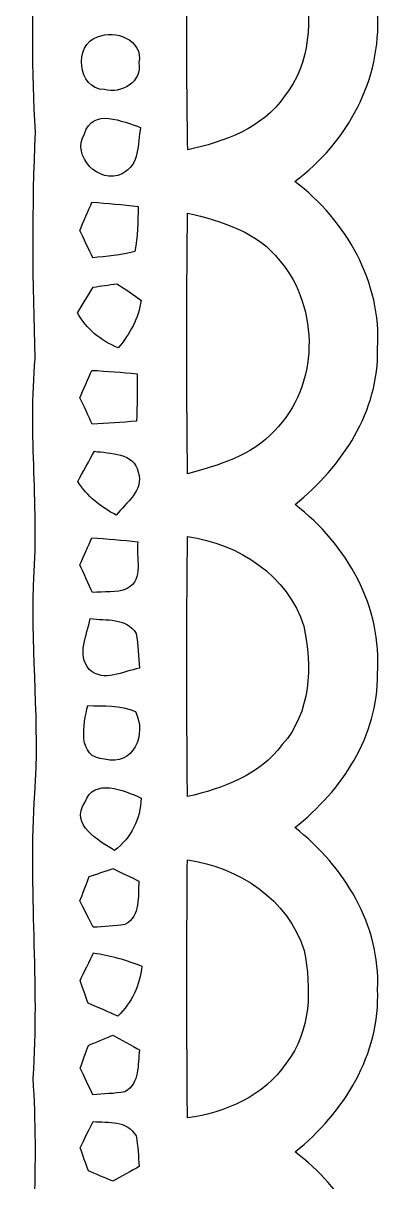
# Model space of a CAD drawing. Header units: centimetres. Extents: x -7.3 to 7.4, y -12.7 to 12.7.
# Drawn here: x 1.195 to 2.523, y -0.123 to 4.021 of the extents above; entities that cross this region are included whole.
import ezdxf

# ---------------------------------------------------------------- set-up
doc = ezdxf.new("R2010")
doc.units = ezdxf.units.CM
doc.header["$MEASUREMENT"] = 0
doc.layers.add('Camada 1', color=7, linetype='Continuous')

msp = doc.modelspace()

# ---------------------------------------------------------------- linework, layer by layer
at = {"layer": 'Camada 1', "color": 156}
for points, knots in [([(2.05246, 12.61463), (2.12302, 12.61709), (2.19604, 12.62873), (2.26625, 12.61109), (2.26625, 12.61109), (2.48284, 12.39872), (2.52341, 12.03713), (2.37313, 11.77607), (2.37313, 11.77607), (2.32163, 11.68752), (2.24508, 11.61768), (2.16992, 11.54923), (2.16992, 11.54923), (2.33856, 11.4053), (2.47297, 11.20034), (2.46133, 10.97033), (2.46133, 10.97033), (2.47614, 10.7375), (2.33927, 10.53147), (2.16923, 10.38612), (2.16923, 10.38612), (2.34492, 10.2489), (2.47332, 10.039), (2.46167, 9.80969), (2.46167, 9.80969), (2.47332, 9.57862), (2.3382, 9.37471), (2.17099, 9.2283), (2.17099, 9.2283), (2.33997, 9.09637), (2.46486, 8.89705), (2.46167, 8.67727), (2.46167, 8.67727), (2.47721, 8.44161), (2.35162, 8.21654), (2.16605, 8.07755), (2.16605, 8.07755), (2.35162, 7.93855), (2.4786, 7.71384), (2.46133, 7.47747), (2.46133, 7.47747), (2.46627, 7.25557), (2.33574, 7.05838), (2.16746, 6.92396), (2.16746, 6.92396), (2.35162, 6.77932), (2.48072, 6.55496), (2.46133, 6.31506), (2.46133, 6.31506), (2.4645, 6.09316), (2.3315, 5.89986), (2.1657, 5.76438), (2.1657, 5.76438), (2.34456, 5.62892), (2.47297, 5.41619), (2.46167, 5.18653), (2.46167, 5.18653), (2.47085, 4.95864), (2.34385, 4.74661), (2.16746, 4.6101), (2.16746, 4.6101), (2.33574, 4.47604), (2.46486, 4.27848), (2.46133, 4.05659), (2.46133, 4.05659), (2.47721, 3.82093), (2.35338, 3.59339), (2.1657, 3.45546), (2.1657, 3.45546), (2.34984, 3.31576), (2.47721, 3.0935), (2.46167, 2.85784), (2.46167, 2.85784), (2.46768, 2.63348), (2.33539, 2.43557), (2.16675, 2.29941), (2.16675, 2.29941), (2.35267, 2.15759), (2.48002, 1.93145), (2.46133, 1.69298), (2.46133, 1.69298), (2.46415, 1.47214), (2.33432, 1.27669), (2.16605, 1.14406), (2.16605, 1.14406), (2.34244, 1.00576), (2.47297, 0.79516), (2.46167, 0.56479), (2.46167, 0.56479), (2.47227, 0.33372), (2.34138, 0.12417), (2.16675, -0.01622), (2.16675, -0.01622), (2.3382, -0.14534), (2.46379, -0.34571), (2.46133, -0.56515), (2.46133, -0.56515), (2.47755, -0.80115), (2.35408, -1.03046), (2.165, -1.16699), (2.165, -1.16699), (2.34879, -1.30668), (2.47755, -1.52788), (2.46133, -1.76318), (2.46133, -1.76318), (2.46839, -1.9879), (2.33539, -2.18722), (2.16675, -2.32409), (2.16675, -2.32409), (2.35162, -2.46556), (2.48002, -2.69027), (2.46097, -2.92805), (2.46097, -2.92805), (2.46591, -3.14995), (2.33291, -3.34432), (2.16746, -3.48014), (2.16746, -3.48014), (2.34244, -3.61738), (2.47227, -3.82729), (2.46133, -4.05589), (2.46133, -4.05589), (2.4719, -4.28519), (2.34562, -4.49967), (2.16605, -4.63515), (2.16605, -4.63515), (2.33469, -4.76815), (2.4645, -4.96605), (2.46133, -5.18724), (2.46133, -5.18724), (2.4786, -5.42395), (2.35303, -5.65185), (2.16641, -5.79154), (2.16641, -5.79154), (2.34914, -5.9309), (2.47721, -6.15068), (2.46133, -6.38562), (2.46133, -6.38562), (2.46803, -6.60681), (2.34032, -6.80473), (2.17452, -6.9409), (2.17452, -6.9409), (2.33327, -7.09012), (2.4719, -7.28591), (2.46167, -7.51451), (2.46167, -7.51451), (2.47791, -7.75017), (2.34244, -7.96042), (2.16675, -8.10472), (2.16675, -8.10472), (2.34456, -8.23841), (2.47049, -8.45043), (2.46133, -8.67762), (2.46133, -8.67762), (2.47368, -8.90798), (2.34456, -9.12035), (2.16782, -9.25865), (2.16782, -9.25865), (2.33432, -9.39129), (2.46308, -9.58778), (2.46097, -9.80687), (2.46097, -9.80687), (2.47931, -10.04429), (2.35513, -10.27465), (2.16605, -10.41364), (2.16605, -10.41364), (2.34667, -10.55441), (2.47755, -10.77136), (2.46133, -11.00666), (2.46133, -11.00666), (2.46873, -11.23068), (2.33856, -11.43212), (2.16887, -11.56828), (2.16887, -11.56828), (2.33715, -11.70693), (2.46944, -11.90871), (2.46133, -12.13485), (2.46133, -12.13485), (2.47402, -12.3257), (2.3869, -12.50631), (2.26094, -12.64496), (2.26094, -12.64496), (2.20027, -12.64391), (2.14029, -12.6432), (2.08033, -12.6425), (2.08033, -12.6425), (2.06233, -12.61251), (2.0447, -12.58252), (2.02742, -12.55323), (2.02742, -12.55323), (2.08915, -12.46433), (2.16923, -12.38391), (2.20098, -12.27807), (2.20098, -12.27807), (2.22603, -12.14754), (2.2225, -12.0015), (2.13995, -11.89107), (2.13995, -11.89107), (2.0634, -11.76619), (1.9191, -11.71117), (1.78223, -11.68435), (1.78223, -11.68435), (1.7727, -11.98738), (1.7928, -12.29147), (1.77236, -12.59416), (1.77236, -12.59416), (1.75965, -12.6051), (1.73389, -12.62698), (1.7212, -12.63791), (1.7212, -12.63791), (1.56703, -12.65378), (1.41145, -12.6425), (1.25694, -12.64038), (1.25694, -12.64038), (1.1952, -12.34439), (1.25659, -12.04277), (1.22977, -11.74467), (1.22977, -11.74467), (1.24388, -11.19328), (1.21567, -10.64119), (1.23789, -10.08944), (1.23789, -10.08944), (1.24919, -9.85378), (1.22096, -9.61884), (1.22943, -9.38354), (1.22943, -9.38354), (1.24424, -9.0551), (1.24388, -8.72596), (1.22943, -8.39752), (1.22943, -8.39752), (1.22943, -7.40974), (1.22943, -6.42196), (1.22907, -5.43418), (1.22907, -5.43418), (1.24919, -5.02284), (1.21038, -4.61081), (1.2393, -4.19946), (1.2393, -4.19946), (1.23331, -3.86997), (1.21849, -3.53976), (1.24001, -3.21027), (1.24001, -3.21027), (1.23225, -2.78694), (1.21954, -2.36326), (1.23718, -1.93993), (1.23718, -1.93993), (1.21038, -1.51694), (1.25095, -1.09361), (1.22943, -0.67098), (1.22943, -0.67098), (1.22202, -0.36442), (1.25095, -0.0582), (1.22943, 0.24765), (1.22943, 0.24765), (1.25411, 0.58702), (1.21179, 0.92638), (1.23577, 1.26576), (1.23577, 1.26576), (1.25377, 1.51377), (1.22273, 1.76142), (1.23048, 2.00907), (1.23048, 2.00907), (1.25165, 2.27999), (1.21214, 2.55128), (1.23684, 2.82222), (1.23684, 2.82222), (1.22872, 3.09209), (1.22485, 3.36196), (1.23825, 3.63185), (1.23825, 3.63185), (1.20967, 4.06752), (1.25482, 4.50391), (1.22943, 4.93959), (1.22943, 4.93959), (1.22977, 5.30506), (1.22555, 5.67124), (1.23718, 6.03673), (1.23718, 6.03673), (1.20931, 6.44594), (1.25341, 6.85553), (1.22943, 7.26439), (1.22943, 7.26439), (1.22731, 7.5124), (1.22836, 7.7604), (1.23895, 8.0084), (1.23895, 8.0084), (1.22414, 8.26698), (1.2259, 8.52628), (1.23966, 8.78487), (1.23966, 8.78487), (1.22485, 9.17186), (1.22485, 9.55921), (1.24001, 9.94621), (1.24001, 9.94621), (1.22731, 10.17093), (1.22519, 10.39565), (1.23754, 10.62037), (1.23754, 10.62037), (1.22307, 10.90189), (1.23155, 11.18376), (1.22907, 11.46527), (1.22907, 11.46527), (1.25411, 11.84875), (1.20156, 12.23433), (1.24989, 12.61638), (1.24989, 12.61638), (1.29928, 12.59769), (1.34902, 12.57793), (1.39982, 12.56136), (1.39982, 12.56136), (1.4097, 12.5363), (1.42945, 12.48692), (1.43968, 12.46187), (1.43968, 12.46187), (1.49048, 12.46504), (1.54164, 12.46857), (1.59315, 12.47245), (1.59315, 12.47245), (1.59737, 12.49538), (1.60619, 12.54125), (1.61079, 12.56417), (1.61079, 12.56417), (1.66546, 12.57229), (1.71979, 12.58287), (1.77482, 12.5931), (1.77482, 12.5931), (1.77482, 12.5931), (1.77765, 12.59381), (1.77765, 12.59381), (1.77765, 12.59381), (1.78505, 12.28019), (1.77587, 11.96692), (1.78293, 11.65365), (1.78293, 11.65365), (1.89371, 11.68611), (2.01153, 11.71998), (2.09161, 11.80888), (2.09161, 11.80888), (2.25248, 11.96551), (2.25777, 12.24773), (2.10996, 12.4153), (2.10996, 12.4153), (2.05527, 12.46893), (2.04927, 12.5423), (2.05246, 12.61463)], [0, 0, 0, 0, 0.0114943, 0.0114943, 0.0114943, 0.0114943, 0.0229885, 0.0229885, 0.0229885, 0.0229885, 0.0344828, 0.0344828, 0.0344828, 0.0344828, 0.045977, 0.045977, 0.045977, 0.045977, 0.0574713, 0.0574713, 0.0574713, 0.0574713, 0.0689655, 0.0689655, 0.0689655, 0.0689655, 0.0804598, 0.0804598, 0.0804598, 0.0804598, 0.091954, 0.091954, 0.091954, 0.091954, 0.1034483, 0.1034483, 0.1034483, 0.1034483, 0.1149425, 0.1149425, 0.1149425, 0.1149425, 0.1264368, 0.1264368, 0.1264368, 0.1264368, 0.137931, 0.137931, 0.137931, 0.137931, 0.1494253, 0.1494253, 0.1494253, 0.1494253, 0.1609195, 0.1609195, 0.1609195, 0.1609195, 0.1724138, 0.1724138, 0.1724138, 0.1724138, 0.183908, 0.183908, 0.183908, 0.183908, 0.1954023, 0.1954023, 0.1954023, 0.1954023, 0.2068966, 0.2068966, 0.2068966, 0.2068966, 0.2183908, 0.2183908, 0.2183908, 0.2183908, 0.2298851, 0.2298851, 0.2298851, 0.2298851, 0.2413793, 0.2413793, 0.2413793, 0.2413793, 0.2528736, 0.2528736, 0.2528736, 0.2528736, 0.2643678, 0.2643678, 0.2643678, 0.2643678, 0.2758621, 0.2758621, 0.2758621, 0.2758621, 0.2873563, 0.2873563, 0.2873563, 0.2873563, 0.2988506, 0.2988506, 0.2988506, 0.2988506, 0.3103448, 0.3103448, 0.3103448, 0.3103448, 0.3218391, 0.3218391, 0.3218391, 0.3218391, 0.3333333, 0.3333333, 0.3333333, 0.3333333, 0.3448276, 0.3448276, 0.3448276, 0.3448276, 0.3563218, 0.3563218, 0.3563218, 0.3563218, 0.3678161, 0.3678161, 0.3678161, 0.3678161, 0.3793103, 0.3793103, 0.3793103, 0.3793103, 0.3908046, 0.3908046, 0.3908046, 0.3908046, 0.4022989, 0.4022989, 0.4022989, 0.4022989, 0.4137931, 0.4137931, 0.4137931, 0.4137931, 0.4252874, 0.4252874, 0.4252874, 0.4252874, 0.4367816, 0.4367816, 0.4367816, 0.4367816, 0.4482759, 0.4482759, 0.4482759, 0.4482759, 0.4597701, 0.4597701, 0.4597701, 0.4597701, 0.4712644, 0.4712644, 0.4712644, 0.4712644, 0.4827586, 0.4827586, 0.4827586, 0.4827586, 0.4942529, 0.4942529, 0.4942529, 0.4942529, 0.5057471, 0.5057471, 0.5057471, 0.5057471, 0.5172414, 0.5172414, 0.5172414, 0.5172414, 0.5287356, 0.5287356, 0.5287356, 0.5287356, 0.5402299, 0.5402299, 0.5402299, 0.5402299, 0.5517241, 0.5517241, 0.5517241, 0.5517241, 0.5632184, 0.5632184, 0.5632184, 0.5632184, 0.5747126, 0.5747126, 0.5747126, 0.5747126, 0.5862069, 0.5862069, 0.5862069, 0.5862069, 0.5977011, 0.5977011, 0.5977011, 0.5977011, 0.6091954, 0.6091954, 0.6091954, 0.6091954, 0.6206897, 0.6206897, 0.6206897, 0.6206897, 0.6321839, 0.6321839, 0.6321839, 0.6321839, 0.6436782, 0.6436782, 0.6436782, 0.6436782, 0.6551724, 0.6551724, 0.6551724, 0.6551724, 0.6666667, 0.6666667, 0.6666667, 0.6666667, 0.6781609, 0.6781609, 0.6781609, 0.6781609, 0.6896552, 0.6896552, 0.6896552, 0.6896552, 0.7011494, 0.7011494, 0.7011494, 0.7011494, 0.7126437, 0.7126437, 0.7126437, 0.7126437, 0.7241379, 0.7241379, 0.7241379, 0.7241379, 0.7356322, 0.7356322, 0.7356322, 0.7356322, 0.7471264, 0.7471264, 0.7471264, 0.7471264, 0.7586207, 0.7586207, 0.7586207, 0.7586207, 0.7701149, 0.7701149, 0.7701149, 0.7701149, 0.7816092, 0.7816092, 0.7816092, 0.7816092, 0.7931034, 0.7931034, 0.7931034, 0.7931034, 0.8045977, 0.8045977, 0.8045977, 0.8045977, 0.816092, 0.816092, 0.816092, 0.816092, 0.8275862, 0.8275862, 0.8275862, 0.8275862, 0.8390805, 0.8390805, 0.8390805, 0.8390805, 0.8505747, 0.8505747, 0.8505747, 0.8505747, 0.862069, 0.862069, 0.862069, 0.862069, 0.8735632, 0.8735632, 0.8735632, 0.8735632, 0.8850575, 0.8850575, 0.8850575, 0.8850575, 0.8965517, 0.8965517, 0.8965517, 0.8965517, 0.908046, 0.908046, 0.908046, 0.908046, 0.9195402, 0.9195402, 0.9195402, 0.9195402, 0.9310345, 0.9310345, 0.9310345, 0.9310345, 0.9425287, 0.9425287, 0.9425287, 0.9425287, 0.954023, 0.954023, 0.954023, 0.954023, 0.9655172, 0.9655172, 0.9655172, 0.9655172, 0.9770115, 0.9770115, 0.9770115, 0.9770115, 1, 1, 1, 1]), ([(1.78257, 4.49826), (1.78257, 4.49826), (1.78257, 4.49826), (1.78257, 4.49826), (1.78257, 4.49826), (1.7794, 4.18816), (1.77835, 3.87809), (1.78328, 3.56799), (1.78328, 3.56799), (1.91276, 3.59728), (2.05139, 3.64455), (2.12865, 3.76025), (2.12865, 3.76025), (2.22462, 3.87597), (2.22849, 4.03859), (2.19709, 4.17865), (2.19709, 4.17865), (2.13783, 4.35856), (1.96249, 4.46758), (1.78257, 4.49826)], [0, 0, 0, 0, 0.1666667, 0.1666667, 0.1666667, 0.1666667, 0.3333333, 0.3333333, 0.3333333, 0.3333333, 0.5, 0.5, 0.5, 0.5, 0.6666667, 0.6666667, 0.6666667, 0.6666667, 1, 1, 1, 1]), ([(1.46085, 3.97191), (1.46085, 3.97191), (1.46085, 3.97191), (1.46085, 3.97191), (1.46085, 3.97191), (1.37442, 3.94616), (1.38818, 3.78388), (1.48554, 3.78388), (1.48554, 3.78388), (1.54445, 3.7659), (1.62243, 3.81282), (1.60867, 3.87984), (1.60867, 3.87984), (1.62594, 3.96027), (1.524, 4.00085), (1.46085, 3.97191)], [0, 0, 0, 0, 0.2, 0.2, 0.2, 0.2, 0.4, 0.4, 0.4, 0.4, 0.6, 0.6, 0.6, 0.6, 1, 1, 1, 1]), ([(1.41427, 3.62549), (1.41427, 3.62549), (1.41427, 3.62549), (1.41427, 3.62549), (1.41427, 3.62549), (1.36596, 3.54541), (1.46649, 3.44311), (1.54905, 3.48262), (1.54905, 3.48262), (1.6122, 3.51508), (1.60443, 3.58916), (1.61466, 3.64842), (1.61466, 3.64842), (1.55046, 3.66888), (1.44322, 3.72075), (1.41427, 3.62549)], [0, 0, 0, 0, 0.2, 0.2, 0.2, 0.2, 0.4, 0.4, 0.4, 0.4, 0.6, 0.6, 0.6, 0.6, 1, 1, 1, 1]), ([(1.4411, 3.38101), (1.4411, 3.38101), (1.4411, 3.38101), (1.4411, 3.38101), (1.4411, 3.38101), (1.43016, 3.35562), (1.40864, 3.30553), (1.3977, 3.28012), (1.3977, 3.28012), (1.40935, 3.25578), (1.43228, 3.2064), (1.44356, 3.18206), (1.44356, 3.18206), (1.49365, 3.18735), (1.54481, 3.19051), (1.59385, 3.20462), (1.59385, 3.20462), (1.60548, 3.25754), (1.60443, 3.31187), (1.60619, 3.36515), (1.60619, 3.36515), (1.55117, 3.37219), (1.49613, 3.3775), (1.4411, 3.38101)], [0, 0, 0, 0, 0.1428571, 0.1428571, 0.1428571, 0.1428571, 0.2857143, 0.2857143, 0.2857143, 0.2857143, 0.4285714, 0.4285714, 0.4285714, 0.4285714, 0.5714286, 0.5714286, 0.5714286, 0.5714286, 0.7142857, 0.7142857, 0.7142857, 0.7142857, 1, 1, 1, 1]), ([(1.78257, 2.40982), (1.78257, 2.40982), (1.78257, 2.40982), (1.78257, 2.40982), (1.78257, 2.40982), (1.89442, 2.44016), (2.01259, 2.47438), (2.09303, 2.56363), (2.09303, 2.56363), (2.25319, 2.72167), (2.25602, 3.00248), (2.11278, 3.17183), (2.11278, 3.17183), (2.03341, 3.27447), (1.90324, 3.31328), (1.78293, 3.34222), (1.78293, 3.34222), (1.7787, 3.03142), (1.77906, 2.72062), (1.78257, 2.40982)], [0, 0, 0, 0, 0.1666667, 0.1666667, 0.1666667, 0.1666667, 0.3333333, 0.3333333, 0.3333333, 0.3333333, 0.5, 0.5, 0.5, 0.5, 0.6666667, 0.6666667, 0.6666667, 0.6666667, 1, 1, 1, 1]), ([(1.44497, 3.07693), (1.44497, 3.07693), (1.44497, 3.07693), (1.44497, 3.07693), (1.44497, 3.07693), (1.43121, 3.05399), (1.40334, 3.00813), (1.38959, 2.98555), (1.38959, 2.98555), (1.42027, 2.92522), (1.47355, 2.88642), (1.53423, 2.85962), (1.53423, 2.85962), (1.57656, 2.909), (1.6083, 2.96545), (1.61678, 3.03072), (1.61678, 3.03072), (1.59526, 3.04517), (1.55187, 3.07481), (1.53034, 3.08926), (1.53034, 3.08926), (1.50176, 3.08539), (1.47319, 3.08115), (1.44497, 3.07693)], [0, 0, 0, 0, 0.1428571, 0.1428571, 0.1428571, 0.1428571, 0.2857143, 0.2857143, 0.2857143, 0.2857143, 0.4285714, 0.4285714, 0.4285714, 0.4285714, 0.5714286, 0.5714286, 0.5714286, 0.5714286, 0.7142857, 0.7142857, 0.7142857, 0.7142857, 1, 1, 1, 1]), ([(1.44003, 2.77953), (1.44003, 2.77953), (1.44003, 2.77953), (1.44003, 2.77953), (1.44003, 2.77953), (1.42945, 2.75519), (1.40828, 2.70615), (1.39805, 2.68145), (1.39805, 2.68145), (1.40899, 2.65782), (1.43087, 2.61055), (1.4418, 2.58692), (1.4418, 2.58692), (1.49472, 2.58974), (1.54763, 2.59362), (1.60055, 2.59785), (1.60055, 2.59785), (1.60231, 2.6543), (1.60301, 2.71073), (1.60267, 2.76684), (1.60267, 2.76684), (1.54834, 2.77247), (1.49401, 2.77671), (1.44003, 2.77953)], [0, 0, 0, 0, 0.1428571, 0.1428571, 0.1428571, 0.1428571, 0.2857143, 0.2857143, 0.2857143, 0.2857143, 0.4285714, 0.4285714, 0.4285714, 0.4285714, 0.5714286, 0.5714286, 0.5714286, 0.5714286, 0.7142857, 0.7142857, 0.7142857, 0.7142857, 1, 1, 1, 1]), ([(1.44955, 2.4899), (1.44955, 2.4899), (1.44955, 2.4899), (1.44955, 2.4899), (1.44955, 2.4899), (1.43474, 2.46308), (1.40475, 2.40946), (1.38994, 2.3823), (1.38994, 2.3823), (1.42346, 2.32903), (1.47284, 2.29093), (1.52788, 2.2613), (1.52788, 2.2613), (1.56209, 2.30681), (1.62877, 2.3495), (1.60619, 2.41582), (1.60619, 2.41582), (1.59244, 2.48462), (1.50495, 2.48284), (1.44955, 2.4899)], [0, 0, 0, 0, 0.1666667, 0.1666667, 0.1666667, 0.1666667, 0.3333333, 0.3333333, 0.3333333, 0.3333333, 0.5, 0.5, 0.5, 0.5, 0.6666667, 0.6666667, 0.6666667, 0.6666667, 1, 1, 1, 1]), ([(1.44039, 2.18015), (1.44039, 2.18015), (1.44039, 2.18015), (1.44039, 2.18015), (1.44039, 2.18015), (1.4298, 2.15618), (1.40828, 2.10784), (1.3977, 2.08385), (1.3977, 2.08385), (1.40899, 2.0588), (1.43121, 2.00942), (1.44251, 1.98472), (1.44251, 1.98472), (1.48342, 1.98966), (1.52858, 1.9812), (1.56739, 1.99955), (1.56739, 1.99955), (1.62842, 2.032), (1.59631, 2.11172), (1.60513, 2.16675), (1.60513, 2.16675), (1.5501, 2.1724), (1.49542, 2.17699), (1.44039, 2.18015)], [0, 0, 0, 0, 0.1428571, 0.1428571, 0.1428571, 0.1428571, 0.2857143, 0.2857143, 0.2857143, 0.2857143, 0.4285714, 0.4285714, 0.4285714, 0.4285714, 0.5714286, 0.5714286, 0.5714286, 0.5714286, 0.7142857, 0.7142857, 0.7142857, 0.7142857, 1, 1, 1, 1]), ([(1.78293, 2.18475), (1.78293, 2.18475), (1.78293, 2.18475), (1.78293, 2.18475), (1.78293, 2.18475), (1.77835, 1.87501), (1.77977, 1.56491), (1.78223, 1.25482), (1.78223, 1.25482), (1.90923, 1.2841), (2.04045, 1.33208), (2.12124, 1.44073), (2.12124, 1.44073), (2.22355, 1.55539), (2.22919, 1.7212), (2.19816, 1.86407), (2.19816, 1.86407), (2.14136, 2.04576), (1.96568, 2.15971), (1.78293, 2.18475)], [0, 0, 0, 0, 0.1666667, 0.1666667, 0.1666667, 0.1666667, 0.3333333, 0.3333333, 0.3333333, 0.3333333, 0.5, 0.5, 0.5, 0.5, 0.6666667, 0.6666667, 0.6666667, 0.6666667, 1, 1, 1, 1]), ([(1.43121, 1.70921), (1.43121, 1.70921), (1.43121, 1.70921), (1.43121, 1.70921), (1.43121, 1.70921), (1.48483, 1.66193), (1.55117, 1.70356), (1.61042, 1.71379), (1.61042, 1.71379), (1.60725, 1.75577), (1.60655, 1.79775), (1.59843, 1.83868), (1.59843, 1.83868), (1.56245, 1.89618), (1.49189, 1.88382), (1.43474, 1.89159), (1.43474, 1.89159), (1.4238, 1.83161), (1.38535, 1.76459), (1.43121, 1.70921)], [0, 0, 0, 0, 0.1666667, 0.1666667, 0.1666667, 0.1666667, 0.3333333, 0.3333333, 0.3333333, 0.3333333, 0.5, 0.5, 0.5, 0.5, 0.6666667, 0.6666667, 0.6666667, 0.6666667, 1, 1, 1, 1]), ([(1.42628, 1.58043), (1.42628, 1.58043), (1.42628, 1.58043), (1.42628, 1.58043), (1.42628, 1.58043), (1.40935, 1.51553), (1.3864, 1.39242), (1.48624, 1.38888), (1.48624, 1.38888), (1.58962, 1.36102), (1.63795, 1.47849), (1.59631, 1.55928), (1.59631, 1.55928), (1.54269, 1.58326), (1.48307, 1.57868), (1.42628, 1.58043)], [0, 0, 0, 0, 0.2, 0.2, 0.2, 0.2, 0.4, 0.4, 0.4, 0.4, 0.6, 0.6, 0.6, 0.6, 1, 1, 1, 1]), ([(1.41534, 1.23437), (1.41534, 1.23437), (1.41534, 1.23437), (1.41534, 1.23437), (1.41534, 1.23437), (1.36065, 1.15252), (1.46614, 1.09784), (1.52188, 1.06186), (1.52188, 1.06186), (1.58184, 1.10912), (1.615, 1.17369), (1.61678, 1.24989), (1.61678, 1.24989), (1.55468, 1.27706), (1.44885, 1.32432), (1.41534, 1.23437)], [0, 0, 0, 0, 0.2, 0.2, 0.2, 0.2, 0.4, 0.4, 0.4, 0.4, 0.6, 0.6, 0.6, 0.6, 1, 1, 1, 1]), ([(1.43087, 0.96872), (1.43087, 0.96872), (1.43087, 0.96872), (1.43087, 0.96872), (1.43087, 0.96872), (1.42239, 0.94684), (1.40616, 0.90382), (1.39805, 0.88194), (1.39805, 0.88194), (1.4097, 0.85831), (1.43333, 0.81104), (1.44497, 0.78739), (1.44497, 0.78739), (1.48271, 0.79021), (1.52118, 0.79092), (1.55892, 0.79762), (1.55892, 0.79762), (1.61712, 0.82937), (1.60372, 0.89746), (1.60901, 0.9525), (1.60901, 0.9525), (1.58574, 0.96378), (1.53916, 0.98636), (1.51589, 0.99764), (1.51589, 0.99764), (1.49436, 0.9906), (1.45204, 0.97579), (1.43087, 0.96872)], [0, 0, 0, 0, 0.125, 0.125, 0.125, 0.125, 0.25, 0.25, 0.25, 0.25, 0.375, 0.375, 0.375, 0.375, 0.5, 0.5, 0.5, 0.5, 0.625, 0.625, 0.625, 0.625, 0.75, 0.75, 0.75, 0.75, 1, 1, 1, 1]), ([(1.78187, 1.02904), (1.78187, 1.02904), (1.78187, 1.02904), (1.78187, 1.02904), (1.78187, 1.02904), (1.77977, 0.72143), (1.7794, 0.41346), (1.78223, 0.10583), (1.78223, 0.10583), (1.91876, 0.12488), (2.05563, 0.18345), (2.13501, 0.30161), (2.13501, 0.30161), (2.22532, 0.41451), (2.22566, 0.56938), (2.1992, 0.7045), (2.1992, 0.7045), (2.14241, 0.88759), (1.96532, 1.00259), (1.78187, 1.02904)], [0, 0, 0, 0, 0.1666667, 0.1666667, 0.1666667, 0.1666667, 0.3333333, 0.3333333, 0.3333333, 0.3333333, 0.5, 0.5, 0.5, 0.5, 0.6666667, 0.6666667, 0.6666667, 0.6666667, 1, 1, 1, 1]), ([(1.44673, 0.69568), (1.44673, 0.69568), (1.44673, 0.69568), (1.44673, 0.69568), (1.44673, 0.69568), (1.43474, 0.67098), (1.41076, 0.62159), (1.39876, 0.59725), (1.39876, 0.59725), (1.40582, 0.57679), (1.41993, 0.53657), (1.42733, 0.51647), (1.42733, 0.51647), (1.45379, 0.50482), (1.50707, 0.48153), (1.53387, 0.46989), (1.53387, 0.46989), (1.58433, 0.51788), (1.61149, 0.58032), (1.61924, 0.64876), (1.61924, 0.64876), (1.56316, 0.67098), (1.50566, 0.68721), (1.44673, 0.69568)], [0, 0, 0, 0, 0.1428571, 0.1428571, 0.1428571, 0.1428571, 0.2857143, 0.2857143, 0.2857143, 0.2857143, 0.4285714, 0.4285714, 0.4285714, 0.4285714, 0.5714286, 0.5714286, 0.5714286, 0.5714286, 0.7142857, 0.7142857, 0.7142857, 0.7142857, 1, 1, 1, 1]), ([(1.4284, 0.36512), (1.4284, 0.36512), (1.4284, 0.36512), (1.4284, 0.36512), (1.4284, 0.36512), (1.42098, 0.345), (1.40616, 0.30409), (1.39876, 0.28363), (1.39876, 0.28363), (1.41005, 0.26), (1.43298, 0.21237), (1.44463, 0.18873), (1.44463, 0.18873), (1.48237, 0.19156), (1.52082, 0.19227), (1.55892, 0.19897), (1.55892, 0.19897), (1.61325, 0.23142), (1.60372, 0.29562), (1.61079, 0.3489), (1.61079, 0.3489), (1.58715, 0.36194), (1.53987, 0.3884), (1.51589, 0.40145), (1.51589, 0.40145), (1.49401, 0.39263), (1.45026, 0.37429), (1.4284, 0.36512)], [0, 0, 0, 0, 0.125, 0.125, 0.125, 0.125, 0.25, 0.25, 0.25, 0.25, 0.375, 0.375, 0.375, 0.375, 0.5, 0.5, 0.5, 0.5, 0.625, 0.625, 0.625, 0.625, 0.75, 0.75, 0.75, 0.75, 1, 1, 1, 1]), ([(1.44497, 0.09313), (1.44497, 0.09313), (1.44497, 0.09313), (1.44497, 0.09313), (1.44497, 0.09313), (1.43369, 0.0695), (1.4104, 0.02222), (1.39876, -0.00141), (1.39876, -0.00141), (1.40616, -0.02222), (1.42063, -0.06314), (1.42804, -0.08361), (1.42804, -0.08361), (1.44992, -0.09277), (1.49401, -0.11148), (1.51589, -0.12064), (1.51589, -0.12064), (1.53952, -0.10759), (1.58644, -0.08149), (1.60972, -0.06843), (1.60972, -0.06843), (1.60689, -0.03174), (1.60548, 0.00528), (1.59843, 0.04127), (1.59843, 0.04127), (1.56703, 0.09913), (1.49965, 0.08714), (1.44497, 0.09313)], [0, 0, 0, 0, 0.125, 0.125, 0.125, 0.125, 0.25, 0.25, 0.25, 0.25, 0.375, 0.375, 0.375, 0.375, 0.5, 0.5, 0.5, 0.5, 0.625, 0.625, 0.625, 0.625, 0.75, 0.75, 0.75, 0.75, 1, 1, 1, 1])]:
    msp.add_open_spline(points, degree=3, knots=knots, dxfattribs=at)

doc.saveas('drawing.dxf')
